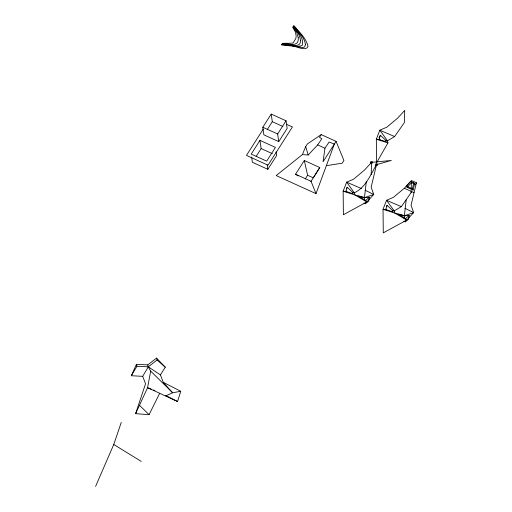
<?xml version="1.0" encoding="UTF-8"?>
<svg xmlns="http://www.w3.org/2000/svg" width="512" height="512" viewBox="0 0 512 512"><rect width="100%" height="100%" fill="white"/><g stroke="black" fill="none" stroke-linecap="round" stroke-linejoin="round"><path stroke-width="0.77" d="M371.2 174.547L371.539 162.387L391.309 160.435L376.518 164.653C370.445 174.797 365.709 187.578 354.323 192.8L352.768 192.461L347.187 187.232L346.49 188.525M386.381 206.637L387.078 205.344L392.666 210.573L394.214 210.912L401.318 206.65L411.098 192.659L411.155 190.381M411.2 188.864L411.366 182.784M366.298 181.798L364.179 200.058M406.189 199.917L404.077 218.17M363.949 203.072L365.306 203.77L365.472 202.451M371.539 162.387L364.454 170.125L353.594 179.194L346.65 182.17L343.149 191.206L343.386 214.752L366.822 201.952L365.722 200.474L358.317 196.128L364.474 197.773L369.235 197.242L368.749 201.05L365.306 203.77M403.84 221.184L405.197 221.882L405.363 220.563M391.962 211.866L392.666 210.573L392.922 211.84L385.811 209.594L383.04 209.318L394.637 212.979L406.714 220.07L413.645 212.589L411.053 205.286L416.41 182.765L411.43 180.499L404.346 188.237L393.485 197.312L386.541 200.288L383.04 209.318L383.277 232.87L406.714 220.07L405.613 218.586L398.208 214.24L404.365 215.885L409.126 215.354L408.646 219.162L405.197 221.882M324.947 148.211L323.078 161.741L336.09 141.37L321.229 134.618L307.405 143.93L305.683 146.618L302.387 154.592L276.205 175.565L316.019 193.645L334.368 144.058L329.094 142.061L324.947 148.211L317.67 144.909L308.218 154.995L302.387 154.592M151.226 389.126L147.552 387.699L177.542 401.523L180.749 391.29L172.627 392.774L163.258 382.33L160.422 374.899L165.28 367.213L156.563 358.093L147.782 364.896L148.294 366.835L150.682 371.123L147.552 387.699L135.61 413.683L149.082 414.662L159.699 393.274M376.518 164.653L371.162 187.174L373.754 194.477L366.822 201.952L354.739 194.867L343.149 191.206L345.92 191.482L353.03 193.728L352.768 192.461L352.07 193.754M413.088 190.074L412.365 188.819L413.805 182.778L410.758 181.395L406.432 186.118L407.149 187.379L413.088 190.074L414.522 184.038L413.805 182.778M345.92 191.482L347.187 187.232M387.93 142.886L376.333 139.226L379.104 139.501L380.378 135.251L385.958 140.48L387.507 140.819L394.618 136.557L404.39 122.566L404.723 110.406L397.638 118.144L386.778 127.213L379.834 130.195L376.333 139.226L376.57 162.778L387.93 142.886L387.507 140.819L379.834 130.195L394.618 136.557M385.811 209.594L387.078 205.344M95.59 486.4L113.76 444.493L121.248 422.438M135.61 413.683L145.542 383.763L142.701 376.333L148.294 366.835L157.075 360.032L156.563 358.093M142.701 376.333L131.347 375.738L136.422 364.301L147.782 364.896M411.098 192.659L411.802 191.341M415.347 184.742L416.41 182.765M378.97 137.837L380.378 135.251M385.254 141.773L385.958 140.48L386.214 141.747L379.104 139.501M131.347 375.738L136.934 366.24L136.422 364.301M319.776 167.533L313.267 177.843L307.597 175.264L304.307 160.506L319.776 167.533L310.861 181.613M262.797 127.238L271.213 114.067L286.067 120.813L287.155 128.435L278.746 141.613L263.885 134.861L262.797 127.238L277.658 133.984L278.746 141.613M263.277 129.062L246.458 155.405L268 165.184L292.39 126.989L286.643 124.384M259.968 140.378L251.213 154.093L266.682 161.114L275.443 147.405L259.968 140.378L261.139 148.57L256.134 156.41M267.251 129.594L272.294 121.69L271.213 114.067M277.658 133.984L286.067 120.813M251.642 157.069L252.384 162.285L267.853 169.306L276.608 155.597L276.077 151.872M298.074 175.955L295.552 174.221L304.307 160.506M321.229 134.618L319.507 137.312L321.818 138.758L317.67 144.909M305.19 179.04L307.597 175.264M407.149 187.379L411.482 182.656L414.522 184.038M365.722 200.474L369.235 197.242M405.613 218.586L409.126 215.354M165.76 395.885L172.627 392.774L150.682 371.123M326.688 165.626L342.208 163.2L343.923 160.512L336.09 141.37M136.934 366.24L148.294 366.835L160.422 374.899M153.434 389.984L154.906 390.56M361.427 188.538L346.65 182.17L354.323 192.8L354.739 194.867L364.781 197.549L373.754 194.477L365.088 190.195M401.318 206.65L386.541 200.288L394.214 210.912L394.637 212.979L404.672 215.661L413.645 212.589L404.979 208.314M272.294 121.69L282.912 126.509M406.432 186.118L412.365 188.819M404.346 188.237L414.054 192.646M261.139 148.57L272.384 153.677M295.552 174.221L311.021 181.248L316.019 193.645M163.258 382.33L180.749 391.29M165.645 395.424L177.542 401.523M113.76 444.493L141.261 461.421M157.075 360.032L165.28 367.213M379.181 139.008L380.294 140.051M385.888 209.101L387.002 210.144M345.99 190.989L347.11 192.032M139.45 405.28L149.082 414.662M410.758 181.395L411.482 182.656M305.683 146.618L308.218 154.995M267.213 164.838L267.853 169.306M298.259 37.786C299.155 48.122 288.115 43.219 282.298 43.597L284.275 43.245A80.717 69.549 -8.1 0 1 288.339 43.322L293.069 43.046L295.757 38.522A11.77 10.138 -8.1 0 0 296.154 36.102L295.469 32.154L292.73 27.258L292.941 26.925L296.698 32.365L298.259 37.786M300.448 40.474C301.088 47.77 292.403 45.024 288.198 44.48A102.95 88.704 -8.1 0 0 282.08 43.93L281.869 44.262C288.531 43.36 296.269 48.48 302.31 45.306C304.192 38.003 297.466 31.558 293.363 26.266L293.152 26.592C296.614 30.502 300.083 35.072 300.448 40.474M305.472 44.531L304.595 46.97L302.925 47.565L287.398 45.146L281.658 44.595L281.446 44.928A97.542 84.045 -8.1 0 1 289.939 45.882C294.586 44.928 305.574 52.256 308.013 46.445C306.214 38.035 299.078 31.968 293.786 25.6L293.574 25.933C298.253 31.469 304.339 37.024 305.472 44.531M376.07 165.568A1.139 0.979 -8.1 0 0 377.651 164.499A1.139 0.979 -8.1 0 0 375.84 163.885A1.139 0.979 -8.1 0 0 376.07 165.568M371.085 163.309A1.139 0.979 -8.1 0 0 372.666 162.234A1.139 0.979 -8.1 0 0 370.861 161.626A1.139 0.979 -8.1 0 0 371.085 163.309"/></g></svg>
